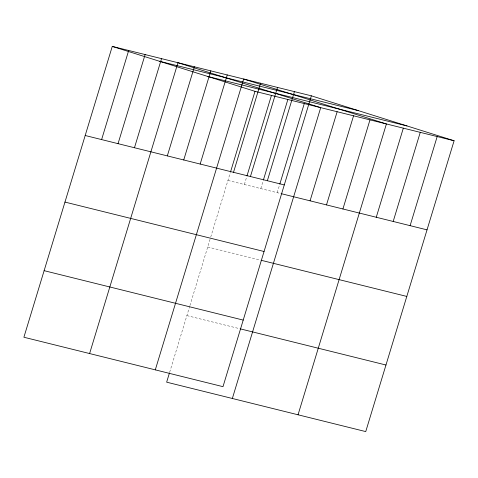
<?xml version="1.0" encoding="UTF-8"?>
<svg xmlns="http://www.w3.org/2000/svg" width="478" height="478" viewBox="0 0 478 478"><rect width="100%" height="100%" fill="white"/><g stroke="black" fill="none" stroke-linecap="round" stroke-linejoin="round"><path stroke-width="0.36" stroke-dasharray="2.39 1.79" d="M169.666 372.254L189.7 306.308M189.915 305.597L210.511 237.799M210.726 237.094L230.324 172.594M244.366 184.514L246.75 176.675M260.791 188.589L263.175 180.75M277.216 192.67L279.6 184.825M227.94 180.433L280.789 193.554M207.715 247.006L260.564 260.128M186.88 315.6L239.723 328.715"/><path stroke-width="0.72" d="M311.351 95.827L112.264 46.408L23.9 337.241L222.987 386.666L311.351 95.827L454.1 140.759L365.736 431.592L166.649 382.173L169.451 372.965M101.617 139.582L128.69 50.483M118.042 143.663L145.115 54.564M134.467 147.738L161.534 58.639M89.601 353.553L177.959 62.714L320.714 107.646L232.35 398.479M167.318 155.894L194.385 66.795M183.737 159.969L210.81 70.869M200.163 164.05L227.235 74.95M155.296 369.858L243.661 79.025L386.409 123.951L298.045 414.79M230.539 171.883L255.013 91.334L454.1 140.759M233.509 172.325L260.582 83.226M246.965 175.958L271.438 95.415M250.436 176.525L277.503 87.426M263.39 180.039L287.864 99.49M267.357 180.726L294.424 91.627M279.815 184.114L304.289 103.565M310.067 200.82L337.139 111.721M326.492 204.901L353.559 115.801M342.917 208.976L369.984 119.876M376.264 217.257L403.33 128.152M393.185 221.457L420.258 132.358M410.106 225.658L437.179 136.559M159.371 61.232L358.458 110.657M207.906 76.51L406.993 125.929M85.192 135.507L284.279 184.926M281.5 193.733L427.027 229.858M64.966 202.08L264.053 251.5M261.275 260.307L406.802 296.432M44.125 270.668L243.212 320.093M240.434 328.894L385.961 365.019M112.264 46.408L255.013 91.334"/></g></svg>
